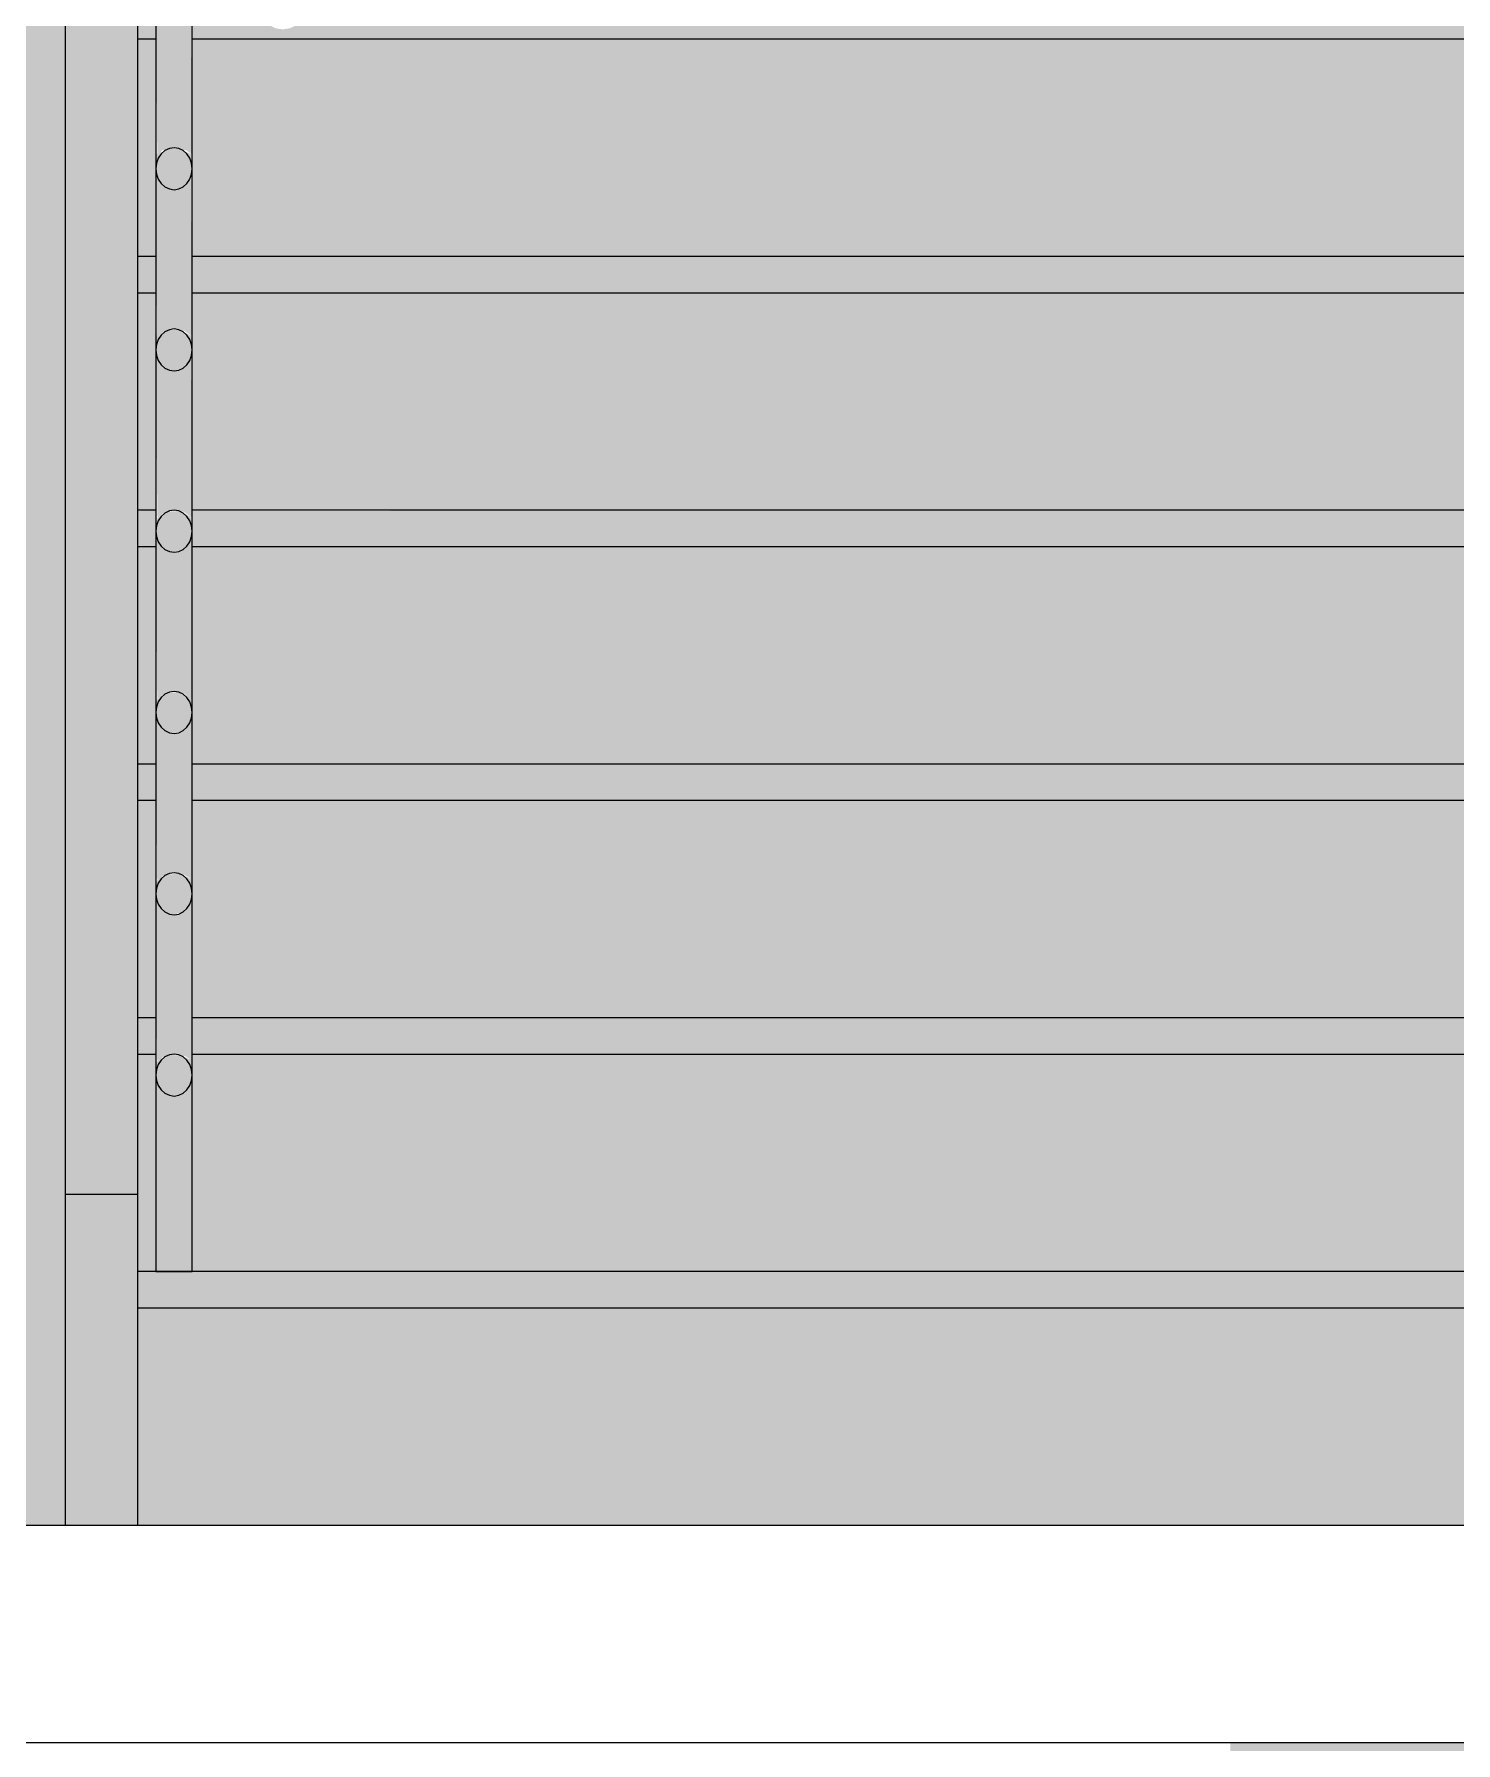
# Model space of a CAD drawing. Header units: inches. Extents: x -12067 to -7981, y -201 to 456.
# Drawn here: x -11843.78 to -11804.55, y -6 to 41.13 of the extents above; entities that cross this region are included whole.
import ezdxf

# ---------------------------------------------------------------- set-up
doc = ezdxf.new("R2010")
doc.units = ezdxf.units.IN
doc.header["$MEASUREMENT"] = 0
doc.linetypes.add('Grid Line 1_2_', pattern=[0.875, 0.5, -0.125, 0.125, -0.125])
for name, color, linetype, lineweight in [('A-FLOR-HRAL', 11, 'Continuous', 9), ('A-FLOR-LEVL', 51, 'Continuous', 9), ('A-ROOF', 132, 'Continuous', 13), ('C-BLDG-PADS', 91, 'Continuous', 13), ('S-STRS', 31, 'Continuous', 9)]:
    doc.layers.add(name, color=color, linetype=linetype, lineweight=lineweight)

# ---------------------------------------------------------------- blocks, each defined once
blk = doc.blocks.new('Walls 1 - Walls 1-1277454-BUILDING SECTION - NORTH_SOUTH - LOOKING EAST')
at = {"layer": 'A-ROOF', "lineweight": 9}
h = blk.add_hatch(color=254, dxfattribs=at)
h.paths.add_polyline_path([(-11810.77, -31.783), (-11790.145, -31.505), (-11790.145, -6), (-11810.77, -6.006), (-11810.77, -31.512)], flags=0)
h.paths.add_polyline_path([(-11875.378, 0), (-11842.919, 0), (-11842.919, 102), (-11840.919, 102), (-11840.919, 98), (-11840.669, 98), (-11840.643, 139.444), (-11840.568, 139.625), (-11840.449, 139.78), (-11840.294, 139.9), (-11840.113, 139.974), (-11839.725, 140), (-11790.145, 140), (-11790.145, 264), (-11915.819, 264), (-11915.819, 0)], flags=0)
h.paths.add_polyline_path([(-11810.471, 98), (-11790.145, 98), (-11790.145, 103), (-11822.645, 103), (-11822.645, 98)], flags=0)
h.paths.add_polyline_path([(-11837.669, 98), (-11837.669, 103), (-11839.169, 103), (-11839.169, 98)], flags=0)
h.paths.add_polyline_path([(-11836.169, 98), (-11823.645, 98), (-11823.645, 103), (-11836.169, 103), (-11836.169, 100.604)], flags=0)
h.paths.add_polyline_path([(-11822.645, 104), (-11790.145, 104), (-11790.145, 108), (-11822.645, 108), (-11822.645, 107.653)], flags=0)
h.paths.add_polyline_path([(-11839.169, 104), (-11837.669, 104), (-11837.669, 108), (-11839.169, 108), (-11839.169, 104.128)], flags=0)
h.paths.add_polyline_path([(-11836.169, 104), (-11823.645, 104), (-11823.645, 108), (-11836.169, 108), (-11836.169, 107.653)], flags=0)
h.paths.add_polyline_path([(-11822.645, 109), (-11790.145, 109), (-11790.145, 113), (-11822.645, 113), (-11822.645, 111.177)], flags=0)
h.paths.add_polyline_path([(-11839.169, 109), (-11837.669, 109), (-11837.669, 113), (-11839.169, 113), (-11839.169, 111.177)], flags=0)
h.paths.add_polyline_path([(-11829.943, 109), (-11823.645, 109), (-11823.645, 113), (-11836.169, 113), (-11836.169, 109)], flags=0)
h.paths.add_polyline_path([(-11822.645, 114), (-11790.145, 114), (-11790.145, 118), (-11822.645, 118), (-11822.645, 114.701)], flags=0)
h.paths.add_polyline_path([(-11837.669, 114), (-11837.669, 118), (-11839.169, 118), (-11839.169, 114)], flags=0)
h.paths.add_polyline_path([(-11823.645, 114), (-11823.645, 118), (-11836.169, 118), (-11836.169, 114), (-11829.943, 114)], flags=0)
h.paths.add_polyline_path([(-11822.645, 119), (-11790.145, 119), (-11790.145, 123), (-11822.645, 123), (-11822.645, 121.749)], flags=0)
h.paths.add_polyline_path([(-11839.169, 119), (-11837.669, 119), (-11837.669, 123), (-11839.169, 123), (-11839.169, 121.749)], flags=0)
h.paths.add_polyline_path([(-11836.169, 119), (-11823.645, 119), (-11823.645, 123), (-11836.169, 123), (-11836.169, 121.749)], flags=0)
h.paths.add_polyline_path([(-11790.145, 124), (-11790.145, 128), (-11822.645, 128), (-11822.645, 124), (-11790.999, 124)], flags=0)
h.paths.add_polyline_path([(-11836.169, 124), (-11823.645, 124), (-11823.645, 128), (-11836.169, 128), (-11836.169, 125.273)], flags=0)
h.paths.add_polyline_path([(-11837.669, 124), (-11837.669, 128), (-11839.169, 128), (-11839.169, 124), (-11838.887, 124)], flags=0)
h.paths.add_polyline_path([(-11822.645, 129), (-11790.145, 129), (-11790.145, 132.5), (-11822.645, 132.5), (-11822.645, 132.321)], flags=0)
h.paths.add_polyline_path([(-11838.228, 129), (-11837.669, 129), (-11837.702, 133), (-11839.169, 133), (-11839.169, 129)], flags=0)
h.paths.add_polyline_path([(-11836.169, 129), (-11823.645, 129), (-11823.645, 132.5), (-11836.169, 132.5), (-11836.169, 132.321)], flags=0)
h.paths.add_polyline_path([(-11839.169, 134), (-11823.645, 134), (-11823.645, 138.5), (-11839.169, 138.5), (-11839.169, 135.846)], flags=0)
h.paths.add_polyline_path([(-11790.999, 134), (-11790.145, 134), (-11790.145, 138.5), (-11822.645, 138.5), (-11822.645, 134), (-11794.244, 134)], flags=0)
blk = doc.blocks.new('Railing - 1_-1447358-BUILDING SECTION - NORTH_SOUTH - LOOKING EAST')
at = {"layer": 'A-FLOR-HRAL'}
h = blk.add_hatch(color=254, dxfattribs=at)
h.paths.add_polyline_path([(-11840.419, 7), (-11839.419, 7), (-11839.436, 12.271), (-11839.565, 12.012), (-11839.789, 11.862), (-11839.905, 11.862), (-11839.902, 12.98), (-11839.607, 12.941), (-11839.503, 12.871), (-11839.426, 12.757), (-11839.419, 12.83), (-11839.436, 17.271), (-11839.566, 17.011), (-11839.791, 16.862), (-11840.135, 16.903), (-11840.272, 17.012), (-11840.402, 17.271), (-11840.419, 17.271), (-11840.389, 12.83), (-11840.048, 12.999), (-11839.935, 12.98), (-11839.932, 11.862), (-11840.048, 11.862), (-11840.272, 12.012), (-11840.402, 12.271), (-11840.419, 12.271), (-11840.419, 8.977)], flags=0)
h.paths.add_polyline_path([(-11839.419, 17.713), (-11839.437, 22.267), (-11839.565, 22.012), (-11839.789, 21.862), (-11840.117, 21.895), (-11840.272, 22.012), (-11840.402, 22.271), (-11840.419, 22.271), (-11840.386, 17.83), (-11840.048, 17.998), (-11839.652, 17.953), (-11839.486, 17.858), (-11839.423, 17.742)], flags=0)
h.paths.add_polyline_path([(-11839.419, 22.713), (-11839.444, 27.247), (-11839.579, 27), (-11839.789, 26.862), (-11840.1, 26.887), (-11840.272, 27.012), (-11840.402, 27.277), (-11840.419, 27.067), (-11840.382, 22.83), (-11840.048, 22.997), (-11839.657, 22.957), (-11839.43, 22.78)], flags=0)
h.paths.add_polyline_path([(-11839.419, 27.713), (-11839.45, 32.233), (-11839.566, 32.011), (-11839.789, 31.862), (-11840.083, 31.879), (-11840.277, 32.018), (-11840.402, 32.271), (-11840.419, 32.132), (-11840.378, 27.83), (-11840.048, 27.995), (-11839.652, 27.955), (-11839.436, 27.819), (-11839.424, 27.747)], flags=0)
h.paths.add_polyline_path([(-11839.419, 32.713), (-11839.456, 37.216), (-11839.576, 37.002), (-11839.789, 36.862), (-11840.067, 36.871), (-11840.276, 37.017), (-11840.402, 37.271), (-11840.419, 37.132), (-11840.387, 32.823), (-11840.048, 32.994), (-11839.646, 32.952), (-11839.436, 32.819)], flags=0)
h.paths.add_polyline_path([(-11839.419, 37.713), (-11839.462, 42.198), (-11839.565, 42.012), (-11839.791, 41.862), (-11840.073, 41.874), (-11840.276, 42.017), (-11840.402, 42.271), (-11840.419, 42.271), (-11840.381, 37.824), (-11840.272, 37.922), (-11840.23, 37.934), (-11839.882, 38), (-11839.565, 37.923), (-11839.556, 37.916), (-11839.436, 37.819)], flags=0)
h.paths.add_polyline_path([(-11839.419, 42.713), (-11839.457, 47.457), (-11839.486, 47.416), (-11839.725, 47.293), (-11840.067, 47.281), (-11840.303, 47.38), (-11840.419, 47.429), (-11840.375, 42.826), (-11840.045, 42.991), (-11839.789, 42.991), (-11839.763, 42.987), (-11839.552, 42.914), (-11839.436, 42.819), (-11839.42, 42.718)], flags=0)
blk.add_hatch(color=254, dxfattribs=at).paths.add_polyline_path([(-11839.72, 47.295), (-11839.518, 47.392), (-11839.679, 47.315)], flags=0)
at = {"layer": 'A-FLOR-HRAL', "color": 8}
for p, q in [((-11840.419, 47.555), (-11840.419, 7)), ((-11839.419, 7), (-11839.419, 47.555)), ((-11840.419, 7), (-11839.419, 7))]:
    blk.add_line(p, q, dxfattribs=at)
at = {"layer": 'A-FLOR-HRAL', "color": 8, "flags": 128}
for points in [[(-11839.967, 47.265), (-11840.03, 47.271), (-11840.23, 47.327), (-11840.369, 47.429)], [(-11839.468, 47.429), (-11839.607, 47.327), (-11839.807, 47.271), (-11839.87, 47.265)]]:
    blk.add_lwpolyline(points, dxfattribs=at)
blk = doc.blocks.new('Railing - Railing-1447301-BUILDING SECTION - NORTH_SOUTH - LOOKING EAST')
at = {"layer": 'A-FLOR-HRAL'}
h = blk.add_hatch(color=254, dxfattribs=at)
h.paths.add_polyline_path([(-11839.419, 37.421), (-11839.456, 37.824), (-11839.807, 37.993), (-11840.169, 37.954), (-11840.169, 37.922), (-11839.919, 38), (-11839.669, 37.922), (-11839.486, 37.711), (-11839.436, 37.571)], flags=0)
h.paths.add_polyline_path([(-11840.419, 37.421), (-11840.352, 37.711), (-11840.259, 37.925), (-11840.273, 37.922), (-11840.402, 37.819), (-11840.419, 37.571)], flags=0)
for points in [[(-11839.836, 36.862), (-11839.771, 36.871), (-11839.562, 37.017), (-11839.436, 37.271), (-11839.436, 37.571), (-11839.578, 37.842), (-11839.789, 37.98), (-11840.068, 37.971), (-11840.277, 37.824), (-11840.402, 37.571), (-11840.402, 37.271), (-11840.262, 37.002), (-11840.048, 36.862), (-11839.885, 36.862)], [(-11839.919, 31.862), (-11839.754, 31.879), (-11839.561, 32.018), (-11839.436, 32.271), (-11839.436, 32.571), (-11839.565, 32.83), (-11839.789, 32.98), (-11840.079, 32.965), (-11840.277, 32.824), (-11840.402, 32.571), (-11840.402, 32.271), (-11840.272, 32.011), (-11840.048, 31.862), (-11839.924, 31.862)], [(-11839.974, 26.862), (-11839.737, 26.887), (-11839.565, 27.012), (-11839.435, 27.277), (-11839.436, 27.571), (-11839.565, 27.83), (-11839.789, 27.98), (-11840.097, 27.957), (-11840.272, 27.83), (-11840.402, 27.568), (-11840.394, 27.25), (-11840.259, 27), (-11840.048, 26.862)], [(-11839.92, 21.862), (-11839.72, 21.895), (-11839.565, 22.012), (-11839.436, 22.271), (-11839.438, 22.577), (-11839.565, 22.83), (-11839.789, 22.98), (-11840.114, 22.949), (-11840.272, 22.83), (-11840.402, 22.571), (-11840.4, 22.267), (-11840.272, 22.012), (-11840.048, 21.862), (-11839.924, 21.862)], [(-11839.924, 16.862), (-11839.703, 16.903), (-11839.565, 17.012), (-11839.436, 17.271), (-11839.436, 17.571), (-11839.565, 17.83), (-11839.789, 17.98), (-11840.131, 17.941), (-11840.272, 17.83), (-11840.402, 17.571), (-11840.402, 17.271), (-11840.272, 17.011), (-11840.047, 16.862), (-11839.946, 16.862)]]:
    blk.add_hatch(color=254, dxfattribs=at).paths.add_polyline_path(points, flags=0)
h = blk.add_hatch(color=254, dxfattribs=at)
h.paths.add_polyline_path([(-11840.169, 32.922), (-11839.912, 32.999), (-11839.663, 32.917), (-11839.486, 32.711), (-11839.419, 32.571), (-11839.45, 32.823), (-11839.807, 32.994), (-11840.169, 32.955)], flags=0)
h.paths.add_polyline_path([(-11840.272, 32.83), (-11840.208, 32.942), (-11840.272, 32.903)], flags=0)
h.paths.add_polyline_path([(-11840.419, 32.421), (-11840.352, 32.711), (-11840.272, 32.83), (-11840.277, 32.919), (-11840.402, 32.819), (-11840.419, 32.571)], flags=0)
h = blk.add_hatch(color=254, dxfattribs=at)
h.paths.add_polyline_path([(-11839.419, 27.421), (-11839.459, 27.83), (-11839.807, 27.995), (-11840.169, 27.956), (-11840.169, 27.922), (-11839.912, 27.999), (-11839.663, 27.917), (-11839.486, 27.711), (-11839.427, 27.497)], flags=0)
h.paths.add_polyline_path([(-11840.419, 27.421), (-11840.352, 27.711), (-11840.23, 27.937), (-11840.352, 27.86), (-11840.419, 27.628), (-11840.419, 27.499)], flags=0)
h = blk.add_hatch(color=254, dxfattribs=at)
h.paths.add_polyline_path([(-11839.419, 22.421), (-11839.456, 22.83), (-11839.807, 22.996), (-11840.169, 22.958), (-11840.169, 22.922), (-11839.919, 23), (-11839.663, 22.917), (-11839.486, 22.711), (-11839.429, 22.514)], flags=0)
h.paths.add_polyline_path([(-11840.419, 22.421), (-11840.352, 22.711), (-11840.23, 22.938), (-11840.352, 22.859), (-11840.419, 22.711), (-11840.419, 22.571)], flags=0)
h = blk.add_hatch(color=254, dxfattribs=at)
h.paths.add_polyline_path([(-11840.169, 17.922), (-11839.912, 17.999), (-11839.663, 17.917), (-11839.481, 17.698), (-11839.419, 17.574), (-11839.452, 17.83), (-11839.789, 17.998), (-11840.169, 17.959)], flags=0)
h.paths.add_polyline_path([(-11840.419, 17.421), (-11840.352, 17.711), (-11840.23, 17.94), (-11840.352, 17.858), (-11840.419, 17.711)], flags=0)
h = blk.add_hatch(color=254, dxfattribs=at)
h.paths.add_polyline_path([(-11839.419, 12.421), (-11839.448, 12.83), (-11839.789, 12.999), (-11839.789, 12.98), (-11839.565, 12.83), (-11839.436, 12.571), (-11839.425, 12.48)], flags=0)
h.paths.add_polyline_path([(-11840.419, 12.421), (-11840.352, 12.711), (-11840.23, 12.941), (-11840.334, 12.871), (-11840.412, 12.757), (-11840.419, 12.501)], flags=0)
h = blk.add_hatch(color=254, dxfattribs=at)
h.paths.add_polyline_path([(-11839.932, 11.862), (-11839.935, 12.98), (-11840.048, 12.98), (-11840.272, 12.83), (-11840.402, 12.571), (-11840.402, 12.271), (-11840.272, 12.012), (-11840.048, 11.862)], flags=0)
h.paths.add_polyline_path([(-11839.789, 11.862), (-11839.565, 12.012), (-11839.436, 12.271), (-11839.436, 12.571), (-11839.565, 12.83), (-11839.789, 12.98), (-11839.902, 12.958), (-11839.905, 11.862)], flags=0)
at = {"layer": 'A-FLOR-HRAL', "color": 8}
for p, q in [((-11840.419, 38.517), (-11840.419, 37.421)), ((-11839.419, 37.421), (-11839.419, 38.517)), ((-11840.419, 33.519), (-11840.419, 32.421)), ((-11839.419, 32.421), (-11839.419, 33.519)), ((-11840.419, 28.521), (-11840.419, 27.421)), ((-11839.419, 27.421), (-11839.419, 28.521)), ((-11840.419, 23.524), (-11840.419, 22.421)), ((-11839.419, 22.421), (-11839.419, 23.524)), ((-11840.419, 18.526), (-11840.419, 17.421)), ((-11839.419, 17.421), (-11839.419, 18.526)), ((-11840.419, 13.528), (-11840.419, 12.421)), ((-11839.419, 12.421), (-11839.419, 13.528))]:
    blk.add_line(p, q, dxfattribs=at)
at = {"layer": 'A-FLOR-HRAL', "color": 8, "flags": 128}
for points in [[(-11839.419, 37.421), (-11839.436, 37.571), (-11839.486, 37.711), (-11839.565, 37.83), (-11839.669, 37.922), (-11839.789, 37.98), (-11839.919, 38), (-11840.048, 37.98), (-11840.169, 37.922), (-11840.272, 37.83), (-11840.352, 37.711), (-11840.402, 37.571), (-11840.419, 37.421)], [(-11840.419, 37.421), (-11840.402, 37.271), (-11840.352, 37.132), (-11840.272, 37.012), (-11840.169, 36.92), (-11840.048, 36.862), (-11839.919, 36.842), (-11839.789, 36.862), (-11839.669, 36.92), (-11839.565, 37.012), (-11839.486, 37.132), (-11839.436, 37.271), (-11839.419, 37.421)], [(-11839.419, 32.421), (-11839.436, 32.571), (-11839.486, 32.711), (-11839.565, 32.83), (-11839.669, 32.922), (-11839.789, 32.98), (-11839.919, 33), (-11840.048, 32.98), (-11840.169, 32.922), (-11840.272, 32.83), (-11840.352, 32.711), (-11840.402, 32.571), (-11840.419, 32.421)], [(-11840.419, 32.421), (-11840.402, 32.271), (-11840.352, 32.132), (-11840.272, 32.012), (-11840.169, 31.92), (-11840.048, 31.862), (-11839.919, 31.842), (-11839.789, 31.862), (-11839.669, 31.92), (-11839.565, 32.012), (-11839.486, 32.132), (-11839.436, 32.271), (-11839.419, 32.421)], [(-11839.419, 27.421), (-11839.436, 27.571), (-11839.486, 27.711), (-11839.565, 27.83), (-11839.669, 27.922), (-11839.789, 27.98), (-11839.919, 28), (-11840.048, 27.98), (-11840.169, 27.922), (-11840.272, 27.83), (-11840.352, 27.711), (-11840.402, 27.571), (-11840.419, 27.421)], [(-11840.419, 27.421), (-11840.402, 27.271), (-11840.352, 27.132), (-11840.272, 27.012), (-11840.169, 26.92), (-11840.048, 26.862), (-11839.919, 26.842), (-11839.789, 26.862), (-11839.669, 26.92), (-11839.565, 27.012), (-11839.486, 27.132), (-11839.436, 27.271), (-11839.419, 27.421)], [(-11839.419, 22.421), (-11839.436, 22.571), (-11839.486, 22.711), (-11839.565, 22.83), (-11839.669, 22.922), (-11839.789, 22.98), (-11839.919, 23), (-11840.048, 22.98), (-11840.169, 22.922), (-11840.272, 22.83), (-11840.352, 22.711), (-11840.402, 22.571), (-11840.419, 22.421)], [(-11840.419, 22.421), (-11840.402, 22.271), (-11840.352, 22.132), (-11840.272, 22.012), (-11840.169, 21.92), (-11840.048, 21.862), (-11839.919, 21.842), (-11839.789, 21.862), (-11839.669, 21.92), (-11839.565, 22.012), (-11839.486, 22.132), (-11839.436, 22.271), (-11839.419, 22.421)], [(-11839.419, 17.421), (-11839.436, 17.571), (-11839.486, 17.711), (-11839.565, 17.83), (-11839.669, 17.922), (-11839.789, 17.98), (-11839.919, 18), (-11840.048, 17.98), (-11840.169, 17.922), (-11840.272, 17.83), (-11840.352, 17.711), (-11840.402, 17.571), (-11840.419, 17.421)], [(-11840.419, 17.421), (-11840.402, 17.271), (-11840.352, 17.132), (-11840.272, 17.012), (-11840.169, 16.92), (-11840.048, 16.862), (-11839.919, 16.842), (-11839.789, 16.862), (-11839.669, 16.92), (-11839.565, 17.012), (-11839.486, 17.132), (-11839.436, 17.271), (-11839.419, 17.421)], [(-11839.419, 12.421), (-11839.436, 12.571), (-11839.486, 12.711), (-11839.565, 12.83), (-11839.669, 12.922), (-11839.789, 12.98), (-11839.919, 13), (-11840.048, 12.98), (-11840.169, 12.922), (-11840.272, 12.83), (-11840.352, 12.711), (-11840.402, 12.571), (-11840.419, 12.421)], [(-11840.419, 12.421), (-11840.402, 12.271), (-11840.352, 12.132), (-11840.272, 12.012), (-11840.169, 11.92), (-11840.048, 11.862), (-11839.919, 11.842), (-11839.789, 11.862), (-11839.669, 11.92), (-11839.565, 12.012), (-11839.486, 12.132), (-11839.436, 12.271), (-11839.419, 12.421)]]:
    blk.add_lwpolyline(points, dxfattribs=at)
blk.add_blockref('Railing - 1_-1447358-BUILDING SECTION - NORTH_SOUTH - LOOKING EAST', (0, 0))

msp = doc.modelspace()

# ---------------------------------------------------------------- hatches: boundary and pattern name
at = {"layer": 'S-STRS'}
for points in [[(-11842.91874, 9.12318), (-11840.91874, 9.12318), (-11840.91874, 102), (-11842.91874, 102), (-11842.91874, 12.50121)], [(-11840.91874, 0), (-11840.91874, 9.12318), (-11842.91874, 9.12318), (-11842.91874, 0)], [(-11840.91874, 6), (-11780.91874, 6.01704), (-11780.91874, 7), (-11840.91874, 6.98296), (-11840.91874, 6.01704)], [(-11840.91874, 0), (-11780.91874, 0), (-11780.91874, 6), (-11840.91874, 6), (-11840.91874, 1.92884)]]:
    msp.add_hatch(color=7, dxfattribs=at).paths.add_polyline_path(points, flags=0)
h = msp.add_hatch(color=7, dxfattribs=at)
h.paths.add_polyline_path([(-11840.41874, 41), (-11840.41874, 42), (-11840.91874, 41.98296), (-11840.91874, 41)], flags=0)
h.paths.add_polyline_path([(-11787.75334, 41), (-11782.41874, 41.01829), (-11782.41874, 42), (-11784.18566, 41.98296), (-11784.25047, 41.75), (-11784.31441, 41.62941), (-11784.508, 41.41152), (-11784.56289, 41.37059), (-11784.72463, 41.29303), (-11784.91874, 41.26344), (-11785.11286, 41.29303), (-11785.29403, 41.38003), (-11785.52922, 41.63868), (-11785.6263, 41.85979), (-11785.66874, 42), (-11836.18611, 41.97902), (-11836.25382, 41.74062), (-11836.32098, 41.61949), (-11836.4335, 41.47771), (-11836.58107, 41.36187), (-11836.72463, 41.29303), (-11836.91874, 41.26344), (-11837.11286, 41.29303), (-11837.29374, 41.37977), (-11837.52308, 41.62941), (-11837.62407, 41.85355), (-11837.66874, 42), (-11839.41874, 41.98171), (-11839.41874, 41), (-11790.14539, 41)], flags=0)
h.paths.add_polyline_path([(-11780.91874, 41), (-11780.91874, 42), (-11781.41874, 41.98296), (-11781.41874, 41), (-11781.26265, 41)], flags=0)
h = msp.add_hatch(color=7, dxfattribs=at)
h.paths.add_polyline_path([(-11823.45212, 35), (-11782.41874, 35), (-11782.41874, 41), (-11839.41874, 41), (-11839.41874, 35), (-11836.4335, 35)], flags=0)
h.paths.add_polyline_path([(-11840.41874, 35), (-11840.41874, 41), (-11840.91874, 41), (-11840.91874, 35)], flags=0)
h.paths.add_polyline_path([(-11780.91874, 35), (-11780.91874, 41), (-11781.41874, 41), (-11781.41874, 35), (-11781.26265, 35)], flags=0)
h = msp.add_hatch(color=7, dxfattribs=at)
h.paths.add_polyline_path([(-11840.91874, 34), (-11840.41874, 34.01704), (-11840.41874, 35), (-11840.91874, 34.98296), (-11840.91874, 34.01704)], flags=0)
h.paths.add_polyline_path([(-11810.47075, 34), (-11782.41874, 34.01829), (-11782.41874, 35), (-11839.41874, 34.98171), (-11839.41874, 34), (-11823.45212, 34)], flags=0)
h.paths.add_polyline_path([(-11780.91874, 34), (-11780.91874, 35), (-11781.41874, 34.98296), (-11781.41874, 34), (-11781.26265, 34)], flags=0)
h = msp.add_hatch(color=7, dxfattribs=at)
h.paths.add_polyline_path([(-11840.41874, 28), (-11840.41874, 34), (-11840.91874, 34), (-11840.91874, 28)], flags=0)
h.paths.add_polyline_path([(-11839.41874, 28), (-11782.41874, 28), (-11782.41874, 34), (-11839.41874, 34), (-11839.41874, 30.12184)], flags=0)
h.paths.add_polyline_path([(-11780.91874, 28), (-11780.91874, 34), (-11781.41874, 34), (-11781.41874, 28), (-11781.26265, 28)], flags=0)
h = msp.add_hatch(color=7, dxfattribs=at)
h.paths.add_polyline_path([(-11823.45212, 27), (-11782.41874, 27.01829), (-11782.41874, 28), (-11839.41874, 27.98171), (-11839.41874, 27), (-11836.4335, 27)], flags=0)
h.paths.add_polyline_path([(-11840.91874, 27), (-11840.41874, 27.01704), (-11840.41874, 28), (-11840.91874, 27.98028), (-11840.91874, 27.01704)], flags=0)
h.paths.add_polyline_path([(-11780.91874, 27), (-11780.91874, 28), (-11781.41874, 27.98028), (-11781.41874, 27), (-11781.26265, 27)], flags=0)
h = msp.add_hatch(color=7, dxfattribs=at)
h.paths.add_polyline_path([(-11810.47075, 21), (-11782.41874, 21), (-11782.41874, 27), (-11839.41874, 27), (-11839.41874, 21), (-11823.45212, 21)], flags=0)
h.paths.add_polyline_path([(-11840.91874, 21), (-11840.41874, 21), (-11840.41874, 27), (-11840.91874, 27), (-11840.91874, 22.27133)], flags=0)
h.paths.add_polyline_path([(-11781.26265, 21), (-11780.91874, 21), (-11780.91874, 27), (-11781.41874, 27), (-11781.41874, 21)], flags=0)
h = msp.add_hatch(color=7, dxfattribs=at)
h.paths.add_polyline_path([(-11840.91874, 20), (-11840.41874, 20.01704), (-11840.41874, 21), (-11840.91874, 20.98296), (-11840.91874, 20.01704)], flags=0)
h.paths.add_polyline_path([(-11797.48937, 20), (-11782.41874, 20.01829), (-11782.41874, 21), (-11839.41874, 20.98171), (-11839.41874, 20), (-11810.47075, 20)], flags=0)
h.paths.add_polyline_path([(-11781.41874, 20), (-11780.91874, 20.01704), (-11780.91874, 21), (-11781.41874, 20.98296), (-11781.41874, 20.00014)], flags=0)
h = msp.add_hatch(color=7, dxfattribs=at)
h.paths.add_polyline_path([(-11823.45212, 14), (-11782.41874, 14), (-11782.41874, 20), (-11839.41874, 20), (-11839.41874, 14), (-11836.4335, 14)], flags=0)
h.paths.add_polyline_path([(-11840.41874, 14), (-11840.41874, 20), (-11840.91874, 20), (-11840.91874, 14)], flags=0)
h.paths.add_polyline_path([(-11781.41874, 14), (-11780.91874, 14), (-11780.91874, 20), (-11781.41874, 20), (-11781.41874, 16.02534)], flags=0)
h = msp.add_hatch(color=7, dxfattribs=at)
h.paths.add_polyline_path([(-11797.48937, 13), (-11782.41874, 13.01829), (-11782.41874, 14), (-11839.41874, 13.98171), (-11839.41874, 13), (-11810.47075, 13)], flags=0)
h.paths.add_polyline_path([(-11840.41874, 13), (-11840.41874, 14), (-11840.91874, 13.98296), (-11840.91874, 13)], flags=0)
h.paths.add_polyline_path([(-11781.41874, 13), (-11780.91874, 13.01704), (-11780.91874, 14), (-11781.41874, 13.98296), (-11781.41874, 13.00014)], flags=0)
h = msp.add_hatch(color=7, dxfattribs=at)
h.paths.add_polyline_path([(-11840.91874, 7), (-11840.41874, 7), (-11840.41874, 13), (-11840.91874, 12.98028), (-11840.91874, 8.97709)], flags=0)
h.paths.add_polyline_path([(-11839.41874, 7), (-11782.41874, 7), (-11782.41874, 13), (-11839.41874, 13), (-11839.41874, 8.97709)], flags=0)
h.paths.add_polyline_path([(-11781.41874, 7), (-11780.91874, 7), (-11780.91874, 13), (-11781.41874, 12.98028), (-11781.41874, 8.97709)], flags=0)

# ---------------------------------------------------------------- linework, layer by layer
at = {"layer": 'A-FLOR-LEVL', "linetype": 'Grid Line 1_2_'}
msp.add_line((-12024.0413, 0), (-10168.98382, 0), dxfattribs=at)
at = {"layer": 'C-BLDG-PADS', "color": 8, "lineweight": 9}
for p, q in [((-11927.30312, 0), (-11775.38562, 0)), ((-11775.38562, -6), (-11927.30312, -6))]:
    msp.add_line(p, q, dxfattribs=at)
at = {"layer": 'S-STRS', "color": 8}
for p, q in [((-11842.91874, 102), (-11842.91874, 9.12318)), ((-11840.91874, 9.12318), (-11840.91874, 102)), ((-11840.91874, 41), (-11840.41874, 41)), ((-11839.41874, 41), (-11782.41874, 41)), ((-11840.41874, 35), (-11840.91874, 35)), ((-11782.41874, 35), (-11839.41874, 35)), ((-11840.91874, 34), (-11840.41874, 34)), ((-11839.41874, 34), (-11782.41874, 34)), ((-11840.41874, 28), (-11840.91874, 28)), ((-11782.41874, 28), (-11839.41874, 28)), ((-11840.91874, 27), (-11840.41874, 27)), ((-11839.41874, 27), (-11782.41874, 27)), ((-11840.41874, 21), (-11840.91874, 21)), ((-11782.41874, 21), (-11839.41874, 21)), ((-11840.91874, 20), (-11840.41874, 20)), ((-11839.41874, 20), (-11782.41874, 20)), ((-11840.41874, 14), (-11840.91874, 14)), ((-11782.41874, 14), (-11839.41874, 14)), ((-11840.91874, 13), (-11840.41874, 13)), ((-11839.41874, 13), (-11782.41874, 13)), ((-11840.91874, 9.12318), (-11842.91874, 9.12318)), ((-11842.91874, 9.12318), (-11842.91874, 0)), ((-11840.91874, 0), (-11840.91874, 9.12318)), ((-11780.91874, 7), (-11840.91874, 7)), ((-11840.91874, 6), (-11780.91874, 6))]:
    msp.add_line(p, q, dxfattribs=at)

# ---------------------------------------------------------------- block references
at = {"layer": 'A-FLOR-HRAL', "color": 8}
msp.add_blockref('Railing - Railing-1447301-BUILDING SECTION - NORTH_SOUTH - LOOKING EAST', (0, 0), dxfattribs=at)
at = {"layer": 'A-ROOF', "color": 8, "lineweight": 9}
msp.add_blockref('Walls 1 - Walls 1-1277454-BUILDING SECTION - NORTH_SOUTH - LOOKING EAST', (0, 0), dxfattribs=at)

doc.saveas('drawing.dxf')
